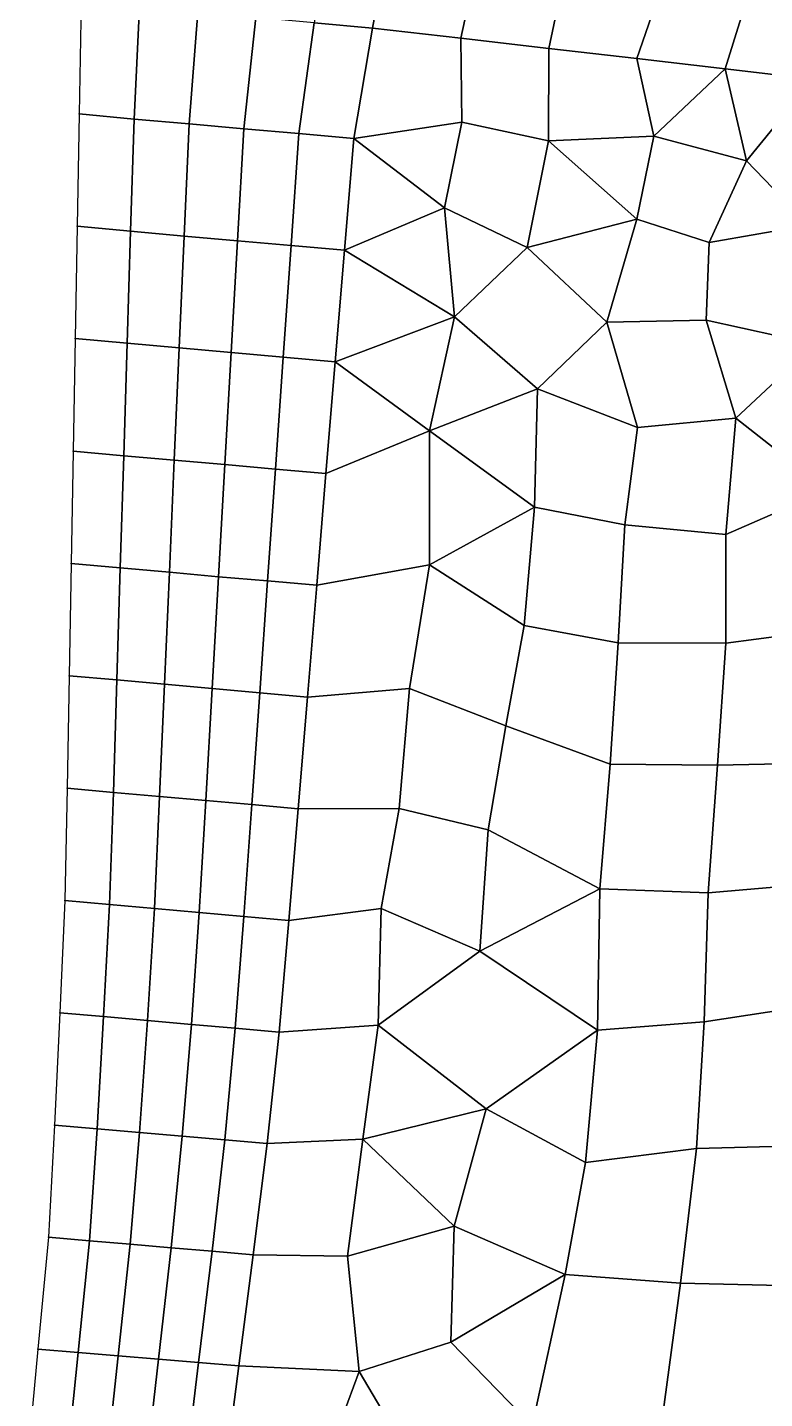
# Model space of a CAD drawing. Extents: x 391089 to 406232, y 6461839 to 6471033.
# Drawn here: x 402521.5 to 402554.8, y 6469598.6 to 6469660.6 of the extents above; entities that cross this region are included whole.
import ezdxf

# ---------------------------------------------------------------- set-up
doc = ezdxf.new("R2010")
doc.units = 0
for name, color, linetype in [('MESH_BOUND', 25, 'CONTINUOUS'), ('MESH_ELEMS', 18, 'CONTINUOUS'), ('MESH_NODES', 18, 'CONTINUOUS')]:
    doc.layers.add(name, color=color, linetype=linetype)

msp = doc.modelspace()

# ---------------------------------------------------------------- linework, layer by layer
at = {"layer": 'MESH_BOUND', "color": 25}
for points in [[(402523.933, 6469661.72, 1.35), (402523.845, 6469656.65, 1.439)], [(402523.845, 6469656.65, 1.439), (402523.756, 6469651.57, 1.306)], [(402523.756, 6469651.57, 1.306), (402523.667, 6469646.49, 1.339)], [(402523.667, 6469646.49, 1.339), (402523.579, 6469641.41, 1.364)], [(402523.579, 6469641.41, 1.364), (402523.49, 6469636.33, 1.347)], [(402523.49, 6469636.33, 1.347), (402523.402, 6469631.25, 1.449)], [(402523.402, 6469631.25, 1.449), (402523.313, 6469626.17, 1.448)], [(402523.313, 6469626.17, 1.448), (402523.199, 6469621.09, 1.454)], [(402523.199, 6469621.09, 1.454), (402522.969, 6469616.02, 1.811)], [(402522.969, 6469616.02, 1.811), (402522.739, 6469610.94, 1.423)], [(402522.739, 6469610.94, 1.423), (402522.464, 6469605.87, 1.266)], [(402522.464, 6469605.87, 1.266), (402521.988, 6469600.81, 1.36)], [(402521.988, 6469600.81, 1.36), (402521.512, 6469595.76, 1.294)]]:
    msp.add_polyline3d(points, dxfattribs=at)
at = {"layer": 'MESH_ELEMS', "color": 178}
for points in [[(402535.375, 6469665.85, 1.06), (402534.47, 6469660.77, 1.083), (402537.104, 6469660.53, 1.149), (402538.039, 6469665.58, 0.942)], [(402541.085, 6469660.07, 1.136), (402542.115, 6469664.77, 1.004), (402538.039, 6469665.58, 0.942), (402537.104, 6469660.53, 1.149)], [(402545.915, 6469663.61, 1.042), (402542.115, 6469664.77, 1.004), (402541.085, 6469660.07, 1.136), (402545.066, 6469659.61, 1.176)], [(402549.046, 6469659.15, 1.149), (402550.115, 6469662.26, 1.038), (402545.915, 6469663.61, 1.042), (402545.066, 6469659.61, 1.176)], [(402553.027, 6469658.69, 1.146), (402554.112, 6469662.18, 1.009), (402550.115, 6469662.26, 1.038), (402549.046, 6469659.15, 1.149)], [(402557.007, 6469658.22, 1.126), (402558.218, 6469661.5, 1.041), (402554.112, 6469662.18, 1.009), (402553.027, 6469658.69, 1.146)], [(402523.933, 6469661.72, 1.35), (402523.845, 6469656.65, 1.439), (402526.328, 6469656.42, 1.265), (402526.567, 6469661.49, 1.239)], [(402526.567, 6469661.49, 1.239), (402526.328, 6469656.42, 1.265), (402528.811, 6469656.2, 1.226), (402529.202, 6469661.25, 1.059)], [(402529.202, 6469661.25, 1.059), (402528.811, 6469656.2, 1.226), (402531.294, 6469655.98, 0.669), (402531.836, 6469661.01, 0.462)], [(402531.836, 6469661.01, 0.462), (402531.294, 6469655.98, 0.669), (402533.778, 6469655.76, 0.978), (402534.47, 6469660.77, 1.083)], [(402534.47, 6469660.77, 1.083), (402533.778, 6469655.76, 0.978), (402536.261, 6469655.54, 1.1), (402537.104, 6469660.53, 1.149)], [(402541.137, 6469656.27, 1.178), (402541.085, 6469660.07, 1.136), (402537.104, 6469660.53, 1.149), (402536.261, 6469655.54, 1.1)], [(402541.137, 6469656.27, 1.178), (402545.051, 6469655.44, 1.217), (402545.066, 6469659.61, 1.176), (402541.085, 6469660.07, 1.136)], [(402545.051, 6469655.44, 1.217), (402549.814, 6469655.65, 1.232), (402549.046, 6469659.15, 1.149), (402545.066, 6469659.61, 1.176)], [(402549.814, 6469655.65, 1.232), (402553.027, 6469658.69, 1.146), (402549.046, 6469659.15, 1.149), (402549.814, 6469655.65, 1.232)], [(402549.814, 6469655.65, 1.232), (402553.995, 6469654.53, 1.214), (402553.027, 6469658.69, 1.146), (402549.814, 6469655.65, 1.232)], [(402553.027, 6469658.69, 1.146), (402553.995, 6469654.53, 1.214), (402557.007, 6469658.22, 1.126), (402553.027, 6469658.69, 1.146)], [(402553.995, 6469654.53, 1.214), (402556.798, 6469651.62, 1.213), (402559.659, 6469654.54, 1.178), (402557.007, 6469658.22, 1.126)], [(402523.845, 6469656.65, 1.439), (402523.756, 6469651.57, 1.306), (402526.173, 6469651.35, 1.298), (402526.328, 6469656.42, 1.265)], [(402526.328, 6469656.42, 1.265), (402526.173, 6469651.35, 1.298), (402528.59, 6469651.13, 1.281), (402528.811, 6469656.2, 1.226)], [(402528.811, 6469656.2, 1.226), (402528.59, 6469651.13, 1.281), (402531.006, 6469650.92, 0.842), (402531.294, 6469655.98, 0.669)], [(402531.294, 6469655.98, 0.669), (402531.006, 6469650.92, 0.842), (402533.423, 6469650.7, 0.993), (402533.778, 6469655.76, 0.978)], [(402536.261, 6469655.54, 1.1), (402540.346, 6469652.4, 1.192), (402541.137, 6469656.27, 1.178), (402536.261, 6469655.54, 1.1)], [(402540.346, 6469652.4, 1.192), (402544.087, 6469650.61, 1.264), (402545.051, 6469655.44, 1.217), (402541.137, 6469656.27, 1.178)], [(402533.778, 6469655.76, 0.978), (402533.423, 6469650.7, 0.993), (402535.84, 6469650.49, 1.094), (402536.261, 6469655.54, 1.1)], [(402535.84, 6469650.49, 1.094), (402540.346, 6469652.4, 1.192), (402536.261, 6469655.54, 1.1), (402535.84, 6469650.49, 1.094)], [(402549.045, 6469651.89, 1.289), (402545.051, 6469655.44, 1.217), (402544.087, 6469650.61, 1.264), (402549.045, 6469651.89, 1.289)], [(402545.051, 6469655.44, 1.217), (402549.045, 6469651.89, 1.289), (402549.814, 6469655.65, 1.232), (402545.051, 6469655.44, 1.217)], [(402552.309, 6469650.83, 1.262), (402553.995, 6469654.53, 1.214), (402549.814, 6469655.65, 1.232), (402549.045, 6469651.89, 1.289)], [(402552.309, 6469650.83, 1.262), (402556.798, 6469651.62, 1.213), (402553.995, 6469654.53, 1.214), (402552.309, 6469650.83, 1.262)], [(402535.84, 6469650.49, 1.094), (402540.811, 6469647.47, 1.257), (402540.346, 6469652.4, 1.192), (402535.84, 6469650.49, 1.094)], [(402544.087, 6469650.61, 1.264), (402540.346, 6469652.4, 1.192), (402540.811, 6469647.47, 1.257), (402544.087, 6469650.61, 1.264)], [(402523.756, 6469651.57, 1.306), (402523.667, 6469646.49, 1.339), (402526.018, 6469646.28, 1.372), (402526.173, 6469651.35, 1.298)], [(402549.045, 6469651.89, 1.289), (402544.087, 6469650.61, 1.264), (402547.684, 6469647.23, 1.299), (402549.045, 6469651.89, 1.289)], [(402547.684, 6469647.23, 1.299), (402552.171, 6469647.33, 1.266), (402552.309, 6469650.83, 1.262), (402549.045, 6469651.89, 1.289)], [(402557.09, 6469646.24, 1.226), (402556.798, 6469651.62, 1.213), (402552.309, 6469650.83, 1.262), (402552.171, 6469647.33, 1.266)], [(402526.173, 6469651.35, 1.298), (402526.018, 6469646.28, 1.372), (402528.368, 6469646.07, 1.246), (402528.59, 6469651.13, 1.281)], [(402528.59, 6469651.13, 1.281), (402528.368, 6469646.07, 1.246), (402530.719, 6469645.86, 0.721), (402531.006, 6469650.92, 0.842)], [(402531.006, 6469650.92, 0.842), (402530.719, 6469645.86, 0.721), (402533.069, 6469645.65, 1.239), (402533.423, 6469650.7, 0.993)], [(402533.423, 6469650.7, 0.993), (402533.069, 6469645.65, 1.239), (402535.419, 6469645.44, 1.218), (402535.84, 6469650.49, 1.094)], [(402540.811, 6469647.47, 1.257), (402535.84, 6469650.49, 1.094), (402535.419, 6469645.44, 1.218), (402540.811, 6469647.47, 1.257)], [(402544.547, 6469644.22, 1.317), (402547.684, 6469647.23, 1.299), (402544.087, 6469650.61, 1.264), (402540.811, 6469647.47, 1.257)], [(402540.811, 6469647.47, 1.257), (402535.419, 6469645.44, 1.218), (402539.676, 6469642.33, 1.287), (402540.811, 6469647.47, 1.257)], [(402540.811, 6469647.47, 1.257), (402539.676, 6469642.33, 1.287), (402544.547, 6469644.22, 1.317), (402540.811, 6469647.47, 1.257)], [(402544.547, 6469644.22, 1.317), (402549.071, 6469642.48, 1.277), (402547.684, 6469647.23, 1.299), (402544.547, 6469644.22, 1.317)], [(402552.171, 6469647.33, 1.266), (402547.684, 6469647.23, 1.299), (402549.071, 6469642.48, 1.277), (402553.508, 6469642.9, 1.249)], [(402553.508, 6469642.9, 1.249), (402557.09, 6469646.24, 1.226), (402552.171, 6469647.33, 1.266), (402553.508, 6469642.9, 1.249)], [(402523.667, 6469646.49, 1.339), (402523.579, 6469641.41, 1.364), (402525.863, 6469641.2, 1.364), (402526.018, 6469646.28, 1.372)], [(402526.018, 6469646.28, 1.372), (402525.863, 6469641.2, 1.364), (402528.147, 6469641, 1.088), (402528.368, 6469646.07, 1.246)], [(402528.368, 6469646.07, 1.246), (402528.147, 6469641, 1.088), (402530.431, 6469640.8, 0.67), (402530.719, 6469645.86, 0.721)], [(402553.508, 6469642.9, 1.249), (402557.647, 6469639.64, 1.21), (402559.911, 6469644, 1.213), (402557.09, 6469646.24, 1.226)], [(402530.719, 6469645.86, 0.721), (402530.431, 6469640.8, 0.67), (402532.715, 6469640.59, 1.225), (402533.069, 6469645.65, 1.239)], [(402533.069, 6469645.65, 1.239), (402532.715, 6469640.59, 1.225), (402534.999, 6469640.39, 1.252), (402535.419, 6469645.44, 1.218)], [(402534.999, 6469640.39, 1.252), (402539.676, 6469642.33, 1.287), (402535.419, 6469645.44, 1.218), (402534.999, 6469640.39, 1.252)], [(402544.42, 6469638.87, 1.308), (402544.547, 6469644.22, 1.317), (402539.676, 6469642.33, 1.287), (402544.42, 6469638.87, 1.308)], [(402544.42, 6469638.87, 1.308), (402548.494, 6469638.08, 1.272), (402549.071, 6469642.48, 1.277), (402544.547, 6469644.22, 1.317)], [(402553.065, 6469637.64, 1.231), (402553.508, 6469642.9, 1.249), (402549.071, 6469642.48, 1.277), (402548.494, 6469638.08, 1.272)], [(402553.508, 6469642.9, 1.249), (402553.065, 6469637.64, 1.231), (402557.647, 6469639.64, 1.21), (402553.508, 6469642.9, 1.249)], [(402539.675, 6469636.27, 1.363), (402539.676, 6469642.33, 1.287), (402534.999, 6469640.39, 1.252), (402534.578, 6469635.34, 1.428)], [(402544.42, 6469638.87, 1.308), (402539.676, 6469642.33, 1.287), (402539.675, 6469636.27, 1.363), (402544.42, 6469638.87, 1.308)], [(402523.579, 6469641.41, 1.364), (402523.49, 6469636.33, 1.347), (402525.708, 6469636.13, 1.367), (402525.863, 6469641.2, 1.364)], [(402525.863, 6469641.2, 1.364), (402525.708, 6469636.13, 1.367), (402527.925, 6469635.93, 1.511), (402528.147, 6469641, 1.088)], [(402528.147, 6469641, 1.088), (402527.925, 6469635.93, 1.511), (402530.143, 6469635.73, 0.886), (402530.431, 6469640.8, 0.67)], [(402530.431, 6469640.8, 0.67), (402530.143, 6469635.73, 0.886), (402532.36, 6469635.54, 1.311), (402532.715, 6469640.59, 1.225)], [(402532.715, 6469640.59, 1.225), (402532.36, 6469635.54, 1.311), (402534.578, 6469635.34, 1.428), (402534.999, 6469640.39, 1.252)], [(402557.179, 6469633.26, 1.181), (402557.647, 6469639.64, 1.21), (402553.065, 6469637.64, 1.231), (402553.06, 6469632.73, 1.21)], [(402539.675, 6469636.27, 1.363), (402543.958, 6469633.52, 1.31), (402544.42, 6469638.87, 1.308), (402539.675, 6469636.27, 1.363)], [(402543.958, 6469633.52, 1.31), (402548.192, 6469632.74, 1.251), (402548.494, 6469638.08, 1.272), (402544.42, 6469638.87, 1.308)], [(402553.06, 6469632.73, 1.21), (402553.065, 6469637.64, 1.231), (402548.494, 6469638.08, 1.272), (402548.192, 6469632.74, 1.251)], [(402523.49, 6469636.33, 1.347), (402523.402, 6469631.25, 1.449), (402525.553, 6469631.06, 1.416), (402525.708, 6469636.13, 1.367)], [(402525.708, 6469636.13, 1.367), (402525.553, 6469631.06, 1.416), (402527.704, 6469630.87, 1.346), (402527.925, 6469635.93, 1.511)], [(402538.778, 6469630.67, 1.353), (402539.675, 6469636.27, 1.363), (402534.578, 6469635.34, 1.428), (402534.157, 6469630.29, 1.517)], [(402543.958, 6469633.52, 1.31), (402539.675, 6469636.27, 1.363), (402538.778, 6469630.67, 1.353), (402543.129, 6469628.98, 1.267)], [(402527.925, 6469635.93, 1.511), (402527.704, 6469630.87, 1.346), (402529.855, 6469630.67, 0.967), (402530.143, 6469635.73, 0.886)], [(402530.143, 6469635.73, 0.886), (402529.855, 6469630.67, 0.967), (402532.006, 6469630.48, 1.4), (402532.36, 6469635.54, 1.311)], [(402532.36, 6469635.54, 1.311), (402532.006, 6469630.48, 1.4), (402534.157, 6469630.29, 1.517), (402534.578, 6469635.34, 1.428)], [(402543.129, 6469628.98, 1.267), (402547.841, 6469627.26, 1.269), (402548.192, 6469632.74, 1.251), (402543.958, 6469633.52, 1.31)], [(402553.06, 6469632.73, 1.21), (402552.678, 6469627.21, 1.229), (402557.641, 6469627.32, 1.182), (402557.179, 6469633.26, 1.181)], [(402552.678, 6469627.21, 1.229), (402553.06, 6469632.73, 1.21), (402548.192, 6469632.74, 1.251), (402547.841, 6469627.26, 1.269)], [(402523.402, 6469631.25, 1.449), (402523.313, 6469626.17, 1.448), (402525.398, 6469625.98, 1.424), (402525.553, 6469631.06, 1.416)], [(402525.553, 6469631.06, 1.416), (402525.398, 6469625.98, 1.424), (402527.482, 6469625.8, 1.264), (402527.704, 6469630.87, 1.346)], [(402527.704, 6469630.87, 1.346), (402527.482, 6469625.8, 1.264), (402529.567, 6469625.61, 0.813), (402529.855, 6469630.67, 0.967)], [(402529.855, 6469630.67, 0.967), (402529.567, 6469625.61, 0.813), (402531.652, 6469625.43, 1.334), (402532.006, 6469630.48, 1.4)], [(402532.006, 6469630.48, 1.4), (402531.652, 6469625.43, 1.334), (402533.736, 6469625.24, 1.437), (402534.157, 6469630.29, 1.517)], [(402538.302, 6469625.25, 1.209), (402538.778, 6469630.67, 1.353), (402534.157, 6469630.29, 1.517), (402533.736, 6469625.24, 1.437)], [(402543.129, 6469628.98, 1.267), (402538.778, 6469630.67, 1.353), (402538.302, 6469625.25, 1.209), (402542.32, 6469624.28, 1.28)], [(402547.841, 6469627.26, 1.269), (402543.129, 6469628.98, 1.267), (402542.32, 6469624.28, 1.28), (402547.367, 6469621.62, 1.299)], [(402552.261, 6469621.44, 1.259), (402552.678, 6469627.21, 1.229), (402547.841, 6469627.26, 1.269), (402547.367, 6469621.62, 1.299)], [(402556.29, 6469621.79, 1.23), (402557.641, 6469627.32, 1.182), (402552.678, 6469627.21, 1.229), (402552.261, 6469621.44, 1.259)], [(402523.313, 6469626.17, 1.448), (402523.199, 6469621.09, 1.454), (402525.222, 6469620.91, 1.435), (402525.398, 6469625.98, 1.424)], [(402525.398, 6469625.98, 1.424), (402525.222, 6469620.91, 1.435), (402527.246, 6469620.73, 0.956), (402527.482, 6469625.8, 1.264)], [(402527.482, 6469625.8, 1.264), (402527.246, 6469620.73, 0.956), (402529.269, 6469620.55, 0.913), (402529.567, 6469625.61, 0.813)], [(402529.567, 6469625.61, 0.813), (402529.269, 6469620.55, 0.913), (402531.292, 6469620.37, 1.358), (402531.652, 6469625.43, 1.334)], [(402531.652, 6469625.43, 1.334), (402531.292, 6469620.37, 1.358), (402533.315, 6469620.19, 1.356), (402533.736, 6469625.24, 1.437)], [(402537.488, 6469620.73, 1.337), (402538.302, 6469625.25, 1.209), (402533.736, 6469625.24, 1.437), (402533.315, 6469620.19, 1.356)], [(402537.488, 6469620.73, 1.337), (402541.953, 6469618.8, 1.33), (402542.32, 6469624.28, 1.28), (402538.302, 6469625.25, 1.209)], [(402542.32, 6469624.28, 1.28), (402541.953, 6469618.8, 1.33), (402547.367, 6469621.62, 1.299), (402542.32, 6469624.28, 1.28)], [(402552.261, 6469621.44, 1.259), (402552.082, 6469615.6, 1.313), (402557.799, 6469616.48, 1.274), (402556.29, 6469621.79, 1.23)], [(402547.367, 6469621.62, 1.299), (402541.953, 6469618.8, 1.33), (402547.259, 6469615.23, 1.33), (402547.367, 6469621.62, 1.299)], [(402547.367, 6469621.62, 1.299), (402547.259, 6469615.23, 1.33), (402552.082, 6469615.6, 1.313), (402552.261, 6469621.44, 1.259)], [(402523.199, 6469621.09, 1.454), (402522.969, 6469616.02, 1.811), (402524.952, 6469615.84, 1.404), (402525.222, 6469620.91, 1.435)], [(402525.222, 6469620.91, 1.435), (402524.952, 6469615.84, 1.404), (402526.935, 6469615.67, 0.9), (402527.246, 6469620.73, 0.956)], [(402527.246, 6469620.73, 0.956), (402526.935, 6469615.67, 0.9), (402528.918, 6469615.49, 0.9), (402529.269, 6469620.55, 0.913)], [(402529.269, 6469620.55, 0.913), (402528.918, 6469615.49, 0.9), (402530.901, 6469615.32, 1.389), (402531.292, 6469620.37, 1.358)], [(402533.315, 6469620.19, 1.356), (402532.884, 6469615.14, 1.424), (402537.352, 6469615.45, 1.366), (402537.488, 6469620.73, 1.337)], [(402541.953, 6469618.8, 1.33), (402537.488, 6469620.73, 1.337), (402537.352, 6469615.45, 1.366), (402541.953, 6469618.8, 1.33)], [(402531.292, 6469620.37, 1.358), (402530.901, 6469615.32, 1.389), (402532.884, 6469615.14, 1.424), (402533.315, 6469620.19, 1.356)], [(402541.953, 6469618.8, 1.33), (402537.352, 6469615.45, 1.366), (402542.229, 6469611.67, 1.304), (402547.259, 6469615.23, 1.33)], [(402556.864, 6469610.01, 1.375), (402557.799, 6469616.48, 1.274), (402552.082, 6469615.6, 1.313), (402551.741, 6469609.88, 1.399)], [(402522.969, 6469616.02, 1.811), (402522.739, 6469610.94, 1.423), (402524.66, 6469610.77, 1.233), (402524.952, 6469615.84, 1.404)], [(402524.952, 6469615.84, 1.404), (402524.66, 6469610.77, 1.233), (402526.581, 6469610.61, 0.9), (402526.935, 6469615.67, 0.9)], [(402526.935, 6469615.67, 0.9), (402526.581, 6469610.61, 0.9), (402528.502, 6469610.44, 0.9), (402528.918, 6469615.49, 0.9)], [(402547.259, 6469615.23, 1.33), (402546.718, 6469609.25, 1.374), (402551.741, 6469609.88, 1.399), (402552.082, 6469615.6, 1.313)], [(402528.918, 6469615.49, 0.9), (402528.502, 6469610.44, 0.9), (402530.423, 6469610.27, 1.518), (402530.901, 6469615.32, 1.389)], [(402530.901, 6469615.32, 1.389), (402530.423, 6469610.27, 1.518), (402532.345, 6469610.1, 1.516), (402532.884, 6469615.14, 1.424)], [(402536.658, 6469610.3, 1.393), (402537.352, 6469615.45, 1.366), (402532.884, 6469615.14, 1.424), (402532.345, 6469610.1, 1.516)], [(402542.229, 6469611.67, 1.304), (402537.352, 6469615.45, 1.366), (402536.658, 6469610.3, 1.393), (402542.229, 6469611.67, 1.304)], [(402542.229, 6469611.67, 1.304), (402546.718, 6469609.25, 1.374), (402547.259, 6469615.23, 1.33), (402542.229, 6469611.67, 1.304)], [(402540.786, 6469606.37, 1.225), (402542.229, 6469611.67, 1.304), (402536.658, 6469610.3, 1.393), (402540.786, 6469606.37, 1.225)], [(402540.786, 6469606.37, 1.225), (402545.802, 6469604.19, 1.322), (402546.718, 6469609.25, 1.374), (402542.229, 6469611.67, 1.304)], [(402522.739, 6469610.94, 1.423), (402522.464, 6469605.87, 1.266), (402524.312, 6469605.71, 1.135), (402524.66, 6469610.77, 1.233)], [(402524.66, 6469610.77, 1.233), (402524.312, 6469605.71, 1.135), (402526.16, 6469605.55, 0.648), (402526.581, 6469610.61, 0.9)], [(402526.581, 6469610.61, 0.9), (402526.16, 6469605.55, 0.648), (402528.007, 6469605.39, 0.9), (402528.502, 6469610.44, 0.9)], [(402528.502, 6469610.44, 0.9), (402528.007, 6469605.39, 0.9), (402529.855, 6469605.24, 1.164), (402530.423, 6469610.27, 1.518)], [(402530.423, 6469610.27, 1.518), (402529.855, 6469605.24, 1.164), (402531.702, 6469605.08, 1.261), (402532.345, 6469610.1, 1.516)], [(402535.971, 6469605.02, 1.238), (402536.658, 6469610.3, 1.393), (402532.345, 6469610.1, 1.516), (402531.702, 6469605.08, 1.261)], [(402535.971, 6469605.02, 1.238), (402540.786, 6469606.37, 1.225), (402536.658, 6469610.3, 1.393), (402535.971, 6469605.02, 1.238)], [(402556.196, 6469603.67, 1.421), (402556.864, 6469610.01, 1.375), (402551.741, 6469609.88, 1.399), (402551.02, 6469603.79, 1.395)], [(402551.02, 6469603.79, 1.395), (402551.741, 6469609.88, 1.399), (402546.718, 6469609.25, 1.374), (402545.802, 6469604.19, 1.322)], [(402540.642, 6469601.13, 1.153), (402540.786, 6469606.37, 1.225), (402535.971, 6469605.02, 1.238), (402536.503, 6469599.8, 1.206)], [(402540.786, 6469606.37, 1.225), (402540.642, 6469601.13, 1.153), (402545.802, 6469604.19, 1.322), (402540.786, 6469606.37, 1.225)], [(402522.464, 6469605.87, 1.266), (402521.988, 6469600.81, 1.36), (402523.802, 6469600.66, 1.167), (402524.312, 6469605.71, 1.135)], [(402524.312, 6469605.71, 1.135), (402523.802, 6469600.66, 1.167), (402525.616, 6469600.51, 0.835), (402526.16, 6469605.55, 0.648)], [(402526.16, 6469605.55, 0.648), (402525.616, 6469600.51, 0.835), (402527.43, 6469600.36, 0.558), (402528.007, 6469605.39, 0.9)], [(402528.007, 6469605.39, 0.9), (402527.43, 6469600.36, 0.558), (402529.244, 6469600.2, 1.107), (402529.855, 6469605.24, 1.164)], [(402529.855, 6469605.24, 1.164), (402529.244, 6469600.2, 1.107), (402531.058, 6469600.05, 1.272), (402531.702, 6469605.08, 1.261)], [(402536.503, 6469599.8, 1.206), (402535.971, 6469605.02, 1.238), (402531.702, 6469605.08, 1.261), (402531.058, 6469600.05, 1.272)], [(402540.642, 6469601.13, 1.153), (402544.32, 6469597.34, 1.162), (402545.802, 6469604.19, 1.322), (402540.642, 6469601.13, 1.153)], [(402545.802, 6469604.19, 1.322), (402544.32, 6469597.34, 1.162), (402550.197, 6469597.75, 1.259), (402551.02, 6469603.79, 1.395)], [(402555.51, 6469597.32, 1.33), (402556.196, 6469603.67, 1.421), (402551.02, 6469603.79, 1.395), (402550.197, 6469597.75, 1.259)], [(402521.988, 6469600.81, 1.36), (402521.512, 6469595.76, 1.294), (402523.292, 6469595.61, 1), (402523.802, 6469600.66, 1.167)], [(402540.642, 6469601.13, 1.153), (402536.503, 6469599.8, 1.206), (402539.335, 6469595.01, 1.088), (402544.32, 6469597.34, 1.162)], [(402523.802, 6469600.66, 1.167), (402523.292, 6469595.61, 1), (402525.072, 6469595.46, 0.662), (402525.616, 6469600.51, 0.835)], [(402525.616, 6469600.51, 0.835), (402525.072, 6469595.46, 0.662), (402526.853, 6469595.32, 0.587), (402527.43, 6469600.36, 0.558)], [(402527.43, 6469600.36, 0.558), (402526.853, 6469595.32, 0.587), (402528.633, 6469595.17, 1.094), (402529.244, 6469600.2, 1.107)], [(402529.244, 6469600.2, 1.107), (402528.633, 6469595.17, 1.094), (402530.414, 6469595.02, 1.23), (402531.058, 6469600.05, 1.272)], [(402534.443, 6469594.26, 1.199), (402536.503, 6469599.8, 1.206), (402531.058, 6469600.05, 1.272), (402530.414, 6469595.02, 1.23)], [(402534.443, 6469594.26, 1.199), (402539.335, 6469595.01, 1.088), (402536.503, 6469599.8, 1.206), (402534.443, 6469594.26, 1.199)]]:
    msp.add_3dface(points, dxfattribs=at)
at = {"layer": 'MESH_NODES', "color": 18}
for p in [(402537.104, 6469660.53, 1.149), (402541.085, 6469660.07, 1.136), (402545.066, 6469659.61, 1.176), (402549.046, 6469659.15, 1.149), (402553.027, 6469658.69, 1.146), (402523.845, 6469656.65, 1.439), (402526.328, 6469656.42, 1.265), (402528.811, 6469656.2, 1.226), (402531.294, 6469655.98, 0.669), (402541.137, 6469656.27, 1.178), (402533.778, 6469655.76, 0.978), (402536.261, 6469655.54, 1.1), (402545.051, 6469655.44, 1.217), (402549.814, 6469655.65, 1.232), (402553.995, 6469654.53, 1.214), (402540.346, 6469652.4, 1.192), (402523.756, 6469651.57, 1.306), (402549.045, 6469651.89, 1.289), (402526.173, 6469651.35, 1.298), (402528.59, 6469651.13, 1.281), (402531.006, 6469650.92, 0.842), (402533.423, 6469650.7, 0.993), (402535.84, 6469650.49, 1.094), (402544.087, 6469650.61, 1.264), (402552.309, 6469650.83, 1.262), (402540.811, 6469647.47, 1.257), (402547.684, 6469647.23, 1.299), (402552.171, 6469647.33, 1.266), (402523.667, 6469646.49, 1.339), (402526.018, 6469646.28, 1.372), (402528.368, 6469646.07, 1.246), (402530.719, 6469645.86, 0.721), (402533.069, 6469645.65, 1.239), (402535.419, 6469645.44, 1.218), (402544.547, 6469644.22, 1.317), (402553.508, 6469642.9, 1.249), (402539.676, 6469642.33, 1.287), (402549.071, 6469642.48, 1.277), (402523.579, 6469641.41, 1.364), (402525.863, 6469641.2, 1.364), (402528.147, 6469641, 1.088), (402530.431, 6469640.8, 0.67), (402532.715, 6469640.59, 1.225), (402534.999, 6469640.39, 1.252), (402544.42, 6469638.87, 1.308), (402548.494, 6469638.08, 1.272), (402553.065, 6469637.64, 1.231), (402523.49, 6469636.33, 1.347), (402525.708, 6469636.13, 1.367), (402539.675, 6469636.27, 1.363), (402527.925, 6469635.93, 1.511), (402530.143, 6469635.73, 0.886), (402532.36, 6469635.54, 1.311), (402534.578, 6469635.34, 1.428), (402543.958, 6469633.52, 1.31), (402548.192, 6469632.74, 1.251), (402553.06, 6469632.73, 1.21), (402523.402, 6469631.25, 1.449), (402525.553, 6469631.06, 1.416), (402527.704, 6469630.87, 1.346), (402529.855, 6469630.67, 0.967), (402532.006, 6469630.48, 1.4), (402538.778, 6469630.67, 1.353), (402534.157, 6469630.29, 1.517), (402543.129, 6469628.98, 1.267), (402547.841, 6469627.26, 1.269), (402552.678, 6469627.21, 1.229), (402523.313, 6469626.17, 1.448), (402525.398, 6469625.98, 1.424), (402527.482, 6469625.8, 1.264), (402529.567, 6469625.61, 0.813), (402531.652, 6469625.43, 1.334), (402533.736, 6469625.24, 1.437), (402538.302, 6469625.25, 1.209), (402542.32, 6469624.28, 1.28), (402547.367, 6469621.62, 1.299), (402552.261, 6469621.44, 1.259), (402523.199, 6469621.09, 1.454), (402525.222, 6469620.91, 1.435), (402527.246, 6469620.73, 0.956), (402529.269, 6469620.55, 0.913), (402537.488, 6469620.73, 1.337), (402531.292, 6469620.37, 1.358), (402533.315, 6469620.19, 1.356), (402541.953, 6469618.8, 1.33), (402522.969, 6469616.02, 1.811), (402524.952, 6469615.84, 1.404), (402526.935, 6469615.67, 0.9), (402552.082, 6469615.6, 1.313), (402528.918, 6469615.49, 0.9), (402530.901, 6469615.32, 1.389), (402532.884, 6469615.14, 1.424), (402537.352, 6469615.45, 1.366), (402547.259, 6469615.23, 1.33), (402542.229, 6469611.67, 1.304), (402522.739, 6469610.94, 1.423), (402524.66, 6469610.77, 1.233), (402526.581, 6469610.61, 0.9), (402528.502, 6469610.44, 0.9), (402530.423, 6469610.27, 1.518), (402532.345, 6469610.1, 1.516), (402536.658, 6469610.3, 1.393), (402551.741, 6469609.88, 1.399), (402546.718, 6469609.25, 1.374), (402540.786, 6469606.37, 1.225), (402522.464, 6469605.87, 1.266), (402524.312, 6469605.71, 1.135), (402526.16, 6469605.55, 0.648), (402528.007, 6469605.39, 0.9), (402529.855, 6469605.24, 1.164), (402531.702, 6469605.08, 1.261), (402535.971, 6469605.02, 1.238), (402545.802, 6469604.19, 1.322), (402551.02, 6469603.79, 1.395), (402521.988, 6469600.81, 1.36), (402540.642, 6469601.13, 1.153), (402523.802, 6469600.66, 1.167), (402525.616, 6469600.51, 0.835), (402527.43, 6469600.36, 0.558), (402529.244, 6469600.2, 1.107), (402531.058, 6469600.05, 1.272), (402536.503, 6469599.8, 1.206)]:
    msp.add_point(p, dxfattribs=at)

doc.saveas('drawing.dxf')
